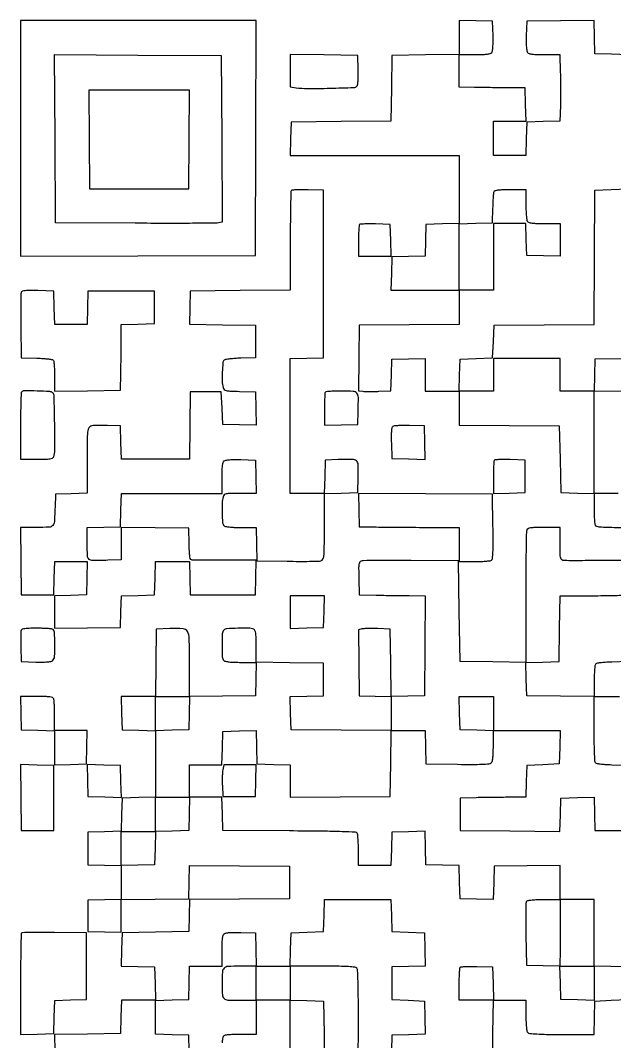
# Model space of a CAD drawing. Extents: x 179 to 1071, y 112 to 1107.
# Drawn here: x 179 to 562, y 448 to 1107 of the extents above; entities that cross this region are included whole.
import ezdxf

# ---------------------------------------------------------------- set-up
doc = ezdxf.new("R2010")
doc.units = 0

msp = doc.modelspace()

# ---------------------------------------------------------------- linework, layer by layer
for points in [[(179, 1030.993714), (179, 954.987428), (254.75, 955.243714), (330.5, 955.5), (330.756286, 1031.25), (331.012572, 1107), (255.006286, 1107), (179, 1107)], [(223.235953, 1030.25), (223.5, 998.5), (255.5, 998.5), (287.5, 998.5), (287.764047, 1030.25), (288.028094, 1062), (255.5, 1062), (222.971906, 1062)], [(353, 725.466168), (353, 714.932337), (363.75, 715.216168), (374.5, 715.5), (374.784983, 725.75), (375.069966, 736), (364.034983, 736), (353, 736)], [(287.783832, 660.25), (287.5, 649.5), (276.75, 649.216168), (266, 648.932337), (266, 659.966168), (266, 671), (277.033832, 671), (288.067663, 671)], [(484, 659.966168), (484, 648.932337), (473.25, 649.216168), (462.5, 649.5), (462.216168, 660.25), (461.932337, 671), (472.966168, 671), (484, 671)], [(179.230013, 605.784034), (179.5, 584.5), (190, 584.5), (200.5, 584.5), (200.5, 605.5), (200.5, 626.5), (189.730013, 626.784034), (178.960027, 627.068069)], [(222.214639, 616.78419), (222.5, 606.5), (233.285361, 606.21581), (244.070721, 605.931619), (243.785361, 616.21581), (243.5, 626.5), (232.714639, 626.78419), (221.929279, 627.068381)], [(287.783832, 595.25), (287.5, 584.5), (276.783492, 584.216508), (266.066984, 583.933016), (265.783492, 573.216508), (265.5, 562.5), (254.75, 562.216168), (244, 561.932337), (244, 572.966168), (244, 584), (255, 584), (266, 584), (266, 595), (266, 606), (277.033832, 606), (288.067663, 606)], [(353, 486), (353, 475), (342, 475), (331, 475), (331, 486), (331, 497), (342, 497), (353, 497)]]:
    msp.add_lwpolyline(points, close=True)
for points in [[(570.931657, 1084.93303), (560.215829, 1085.216515), (549.5, 1085.5), (549.215971, 1096.269408), (548.931943, 1107.038815), (527.215971, 1106.769408), (505.5, 1106.5), (505.211141, 1097.149285, 0.009044), (505.15859, 1093.042317, 0.018924), (505.296386, 1089.849829, 0.020746), (505.587315, 1087.486141, 0.132968), (506.083586, 1086.399285, 0.153777), (507.121999, 1085.729425, 0.035252), (509.194366, 1085.31522, 0.024289), (512.318545, 1085.070322, 0.007415), (517.060061, 1085), (526.875232, 1085), (527.187616, 1073.75, -0.00405), (527.286907, 1068.700358, -0.002554), (527.324961, 1062.803588, -0.002563), (527.303036, 1057.004919, -0.004708), (527.216508, 1052.283492), (526.933016, 1042.066984), (516.216508, 1041.783492), (505.5, 1041.5), (505.216168, 1030.75), (504.932337, 1020), (494.466168, 1020), (484, 1020), (484, 1031), (484, 1042), (494.533832, 1042), (505.067663, 1042), (504.783832, 1052.75), (504.5, 1063.5), (493, 1063.591103, -0.000578), (487.886917, 1063.637522, -0.000382), (482.014063, 1063.702121, -0.000385), (476.307021, 1063.773656, -0.000748), (471.75, 1063.841103), (462, 1064), (462, 1074.5), (462, 1085), (471.877555, 1085, 0.007345), (476.653266, 1085.070162, 0.024181), (479.794146, 1085.314808, 0.035127), (481.875583, 1085.728754, 0.154085), (482.916414, 1086.399285, 0.132968), (483.412685, 1087.486141, 0.020746), (483.703614, 1089.849829, 0.018924), (483.84141, 1093.042317, 0.009044), (483.788859, 1097.149285), (483.5, 1106.5), (472.75, 1106.783832), (462, 1107.067663), (462, 1096.053334), (462, 1085.039005), (440.25, 1084.769502), (418.5, 1084.5), (418.230153, 1063.263827), (417.960305, 1042.027654), (385.730153, 1041.763827), (353.5, 1041.5), (353.216168, 1030.75), (352.932337, 1020), (407.466168, 1020), (462, 1020), (462, 998.033832), (462, 976.067663), (451.25, 975.783832), (440.5, 975.5), (440.215387, 965.283481), (439.930773, 955.066961), (429.215387, 954.783481), (418.5, 954.5), (418.216168, 943.75), (417.932337, 933), (439.966168, 933), (462, 933), (462, 922.013853), (462, 911.027706), (429.75, 910.763853), (397.5, 910.5), (397.230451, 889.366369), (396.960902, 868.232737), (399.730451, 867.866369, 0.026285), (401.274339, 867.744206, 0.005682), (403.952984, 867.703915, 0.005913), (407.058751, 867.729223, 0.005621), (410.215876, 867.827811), (417.931752, 868.155621), (418.215876, 878.327811), (418.5, 888.5), (429.25, 888.783832), (440, 889.067663), (440, 878.533832), (440, 868), (451, 868), (462, 868), (462, 857.013853), (462, 846.027706), (494.25, 845.763853), (526.5, 845.5), (527, 824), (527.5, 802.5), (538.25, 802.216168), (549, 801.932337), (549, 792.547956, 0.005861), (549.04346, 788.840509, 0.007739), (549.174928, 785.464381, 0.005797), (549.360839, 782.65135, 0.072331), (549.595501, 781.611725, 0.257692), (550.615673, 780.752483, 0.030311), (553.666621, 780.33819, 0.016462), (559.04962, 780.114981, 0.002255), (570.291177, 780.069889, 0.003779)], [(564.579697, 801.922906, -0.001323), (559.75, 801.937986), (549, 802), (549, 834.980498), (549, 867.960995), (570.75, 868.230498)], [(567.179923, 758.71329, 0.002619), (561.873438, 758.789513, 0.004264), (555.559241, 758.793292, 0.003054), (548.5, 758.69419, -0.002512), (541.476247, 758.587962, -0.003641), (535.273438, 758.570488, -0.001877), (530.02004, 758.613669, -0.060119), (528.75, 758.782383, -0.201692), (527.823864, 759.486735, -0.09085), (527.302991, 760.952948, -0.035389), (527.054974, 763.719993, -0.004661), (527, 769.616631), (527, 780), (516.606989, 780, 0.005076), (510.874667, 779.941801, 0.032684), (507.989704, 779.694102, 0.074056), (506.379103, 779.19794, 0.191726), (505.56955, 778.320648, 0.086497), (505.310676, 777.001938, 0.000989), (505.137047, 768.007603, 0.003001), (505.019221, 757.600463, 0.001949), (505.002141, 745.570648, -0.000192), (505.02872, 732.885459, -0.000204), (505.044909, 720.463348, -0.000194), (505.050327, 709.775096, -0.000949), (505.03958, 703.730112), (505, 692.960225), (483.75, 693.230112), (462.5, 693.5), (462, 726), (461.5, 758.5), (431, 758.689009, 0.001616), (419.181726, 758.724055, 0.002472), (408.935606, 758.670662, 0.000849), (400.091189, 758.565813, 0.067252), (398.716958, 758.361134, 0.193672), (397.771796, 757.620352, 0.097851), (397.27572, 756.164212, 0.03578), (397.104101, 753.387844, 0.00418), (397.216958, 747.172125), (397.5, 736.5), (408.5, 736.322108, 0.000682), (413.456547, 736.248714, 0.000421), (419.283757, 736.17529, 0.000423), (425.041083, 736.112468, 0.00076), (429.763853, 736.072108), (440.027706, 736), (439.763853, 703.75), (439.5, 671.5), (428.769596, 671.216367), (418.039192, 670.932734), (417.769596, 692.716367), (417.5, 714.5), (409.503355, 714.796504, 0.007432), (406.275115, 714.868175, 0.008503), (403.187981, 714.838317, 0.0078), (400.574706, 714.727771, 0.047042), (399.233538, 714.522478), (396.960364, 713.951948), (397.230182, 692.725974), (397.5, 671.5), (407.75, 671.215017), (418, 670.930034), (418, 659.951164), (418, 648.972294), (385.75, 649.236147), (353.5, 649.5), (353.216515, 660.215829), (352.93303, 670.931657), (363.716515, 671.215829), (374.5, 671.5), (374.5, 682), (374.5, 692.5), (352.75, 692.769502), (331, 693.039005), (331, 703.412514, 0.005366), (330.940377, 708.968078, 0.030411), (330.697251, 711.916741, 0.063154), (330.232207, 713.602242, 0.205063), (329.418213, 714.393011, 0.087326), (326.131964, 715.032511, 0.012209), (319.18065, 714.98781, 0.008428), (312.075108, 714.648595, 0.182186), (310.2, 713.8, 0.186179), (309.167998, 711.47192, 0.012279), (308.98448, 704, 0.012279), (309.167998, 696.52808, 0.186179), (310.2, 694.2, 0.151095), (311.201559, 693.671586, 0.019308), (313.637701, 693.311014, 0.018432), (316.945271, 693.074219, 0.008652), (321.233832, 693), (331.067663, 693), (330.783832, 682.25), (330.5, 671.5), (309.25, 671.230112), (288, 670.960225), (288, 691.944929, 0.004565), (287.848062, 708.587228, 0.12338), (286.707515, 712.810383, 0.253982), (283.807455, 714.644999, 0.024913), (275.243181, 714.788833), (266.5, 714.5), (266.230498, 692.75), (265.960995, 671), (254.946666, 671), (243.932337, 671), (244.216168, 660.25), (244.5, 649.5), (255.25, 649.216168), (266, 648.932337), (266, 627.5), (266, 606.067663), (255.25, 605.783832), (244.5, 605.5), (244.216508, 594.783492), (243.933016, 584.066984), (233.216508, 583.783492), (222.5, 583.5), (222.5, 573), (222.5, 562.5), (233.25, 562.216168), (244, 561.932337), (244, 551), (244, 540.067663), (233.25, 539.783832), (222.5, 539.5), (222.5, 529.5), (222.5, 519.5), (233.25, 519.216168), (244, 518.932337), (244, 529.446666), (244, 539.960995), (265.75, 540.230498), (287.5, 540.5), (287.783972, 551.263808), (288.067944, 562.027617), (320.283972, 561.763808), (352.5, 561.5), (352.5, 551), (352.5, 540.5), (320.284831, 540.236193), (288.069661, 539.972386), (287.784831, 529.736193), (287.5, 519.5), (266, 519), (244.5, 518.5), (244.216515, 507.784171), (243.93303, 497.068343), (254.716515, 496.784171), (265.5, 496.5), (265.783832, 485.75), (266.067663, 475), (255.067663, 475), (244.067663, 475), (243.783832, 464.25), (243.5, 453.5), (222.216371, 453.230014), (200.932742, 452.960029), (201.216371, 442.230014)], [(570.5, 693.5), (560.535034, 693.211195, 0.00836), (556.199826, 693.012968, 0.019108), (552.944063, 692.684251, 0.01918), (550.589, 692.262532, 0.199883), (549.800347, 691.711195, 0.117278), (549.49508, 690.827555, 0.006942), (549.252233, 687.985997, 0.010156), (549.07721, 684.561095, 0.007295), (549.015313, 680.730498), (549, 670.960995), (527.25, 671.230498), (505.5, 671.5), (505.216515, 682.215829), (504.93303, 692.931657), (515.716515, 693.215829), (526.5, 693.5), (526.769888, 714.75), (527.039775, 736), (547.4381, 736, 0.002773), (555.369372, 736.043995, 0.004129), (562.309067, 736.178303, 0.001844), (568.220704, 736.363374, 0.083046)], [(570.5, 626.5), (560.535034, 626.788805, -0.00836), (556.199826, 626.987032, -0.019108), (552.944063, 627.315749, -0.01918), (550.589, 627.737468, -0.199883), (549.800347, 628.288805, -0.131294), (549.489938, 629.274703, -0.002049), (549.252233, 635.239524, -0.005289), (549.076871, 642.209892, -0.003459), (549.015313, 650.25), (549, 671), (559.75, 671.035641, -0.000836), (565.325667, 671.044806, -0.000258)], [(570.5, 496.5), (559.75, 496.783832), (549, 497.067663), (549, 518.533832), (549, 540), (538, 540), (527, 540), (527, 551.019888), (527, 562.039775), (505.75, 561.769888), (484.5, 561.5), (484.215829, 550.716515), (483.931657, 539.93303), (473.215829, 540.216515), (462.5, 540.5), (462.216508, 551.216508), (461.933016, 561.933016), (451.216508, 562.216508), (440.5, 562.5), (440.215829, 573.283485), (439.931657, 584.06697), (429.215829, 583.783485), (418.5, 583.5), (418.216168, 572.75), (417.932337, 562), (407.466168, 562), (397, 562), (396.984687, 571.75, 0.007471), (396.92152, 575.57511, 0.010356), (396.742699, 578.999927, 0.007188), (396.494306, 581.839472, 0.116576), (396.182399, 582.739112, 0.244093), (395.013405, 583.417992, 0.003257), (386.401526, 583.769545, 0.005775), (373.888918, 584.054068, 0.001278), (352.447712, 584.239112), (309.5, 584.5), (309.216168, 595.25), (308.932337, 606), (298.466168, 606), (288, 606), (288, 616.5), (288, 627), (298.466168, 627), (308.932337, 627), (309.216168, 637.75), (309.5, 648.5), (320.215829, 648.783485), (330.931657, 649.06697), (331.215829, 638.283485), (331.5, 627.5), (342.25, 627.216168), (353, 626.932337), (353, 616.452315), (353, 605.972294), (385.25, 606.236147), (417.5, 606.5), (417.769888, 627.75), (418.039775, 649), (428.986056, 649), (439.932337, 649), (440.216168, 638.25), (440.5, 627.5), (460.87212, 627.228906, 0.003345), (470.276081, 627.166681, 0.010005), (476.705807, 627.29582, 0.008655), (481.27761, 627.558532, 0.155745), (482.62212, 628.10135, 0.156203), (483.27857, 629.129642, 0.033485), (483.686183, 631.234091, 0.023668), (483.929625, 634.387381, 0.007431), (484, 639.122445), (484, 649), (505.533832, 649), (527.067663, 649), (526.783832, 638.25), (526.5, 627.5), (516, 627), (505.5, 626.5), (505.215017, 616.25), (504.930034, 606), (494.215017, 605.953106, 0.00116), (489.352057, 605.920537, 0.000691), (483.563161, 605.860325, 0.000692), (477.794699, 605.784366, 0.001197), (473, 605.703106), (462.5, 605.5), (462.5, 595), (462.5, 584.5), (494.716028, 584.236192), (526.932056, 583.972383), (527.216028, 594.736192), (527.5, 605.5), (538.215829, 605.783485), (548.931657, 606.06697), (549.215829, 595.283485), (549.5, 584.5), (560, 584.5), (570.5, 584.5)], [(396.884625, 432), (396.939239, 463.15124, 0.002127), (396.903499, 477.44845, 0.006499), (396.711937, 487.145828, 0.003944), (396.423564, 494.238199, 0.162457), (395.874482, 495.65124, 0.191067), (394.582432, 496.357911, 0.015441), (390.65356, 496.720493, 0.012573), (384.499009, 496.942159, 0.002714), (373.843724, 497), (352.932337, 497), (353.216168, 507.75), (353.5, 518.5), (364, 519), (374.5, 519.5), (374.784983, 529.75), (375.069966, 540), (396.5, 540), (417.930034, 540), (418.215017, 529.75), (418.5, 519.5), (429, 519), (439.5, 518.5), (439.783485, 507.784171), (440.06697, 497.068343), (429.283485, 496.784171), (418.5, 496.5), (418.5, 486), (418.5, 475.5), (429, 475), (439.5, 474.5), (439.783485, 463.784171), (440.06697, 453.068343), (429.283485, 452.784171), (418.5, 452.5), (418.215858, 442.326222)], [(287.784983, 442.25), (287.5, 452.5), (276.75, 452.783832), (266, 453.067663), (266, 464), (266, 474.932337), (276.75, 475.216168), (287.5, 475.5), (287.783832, 486.25), (288.067663, 497), (298.533832, 497), (309, 497), (309, 506.877555, -0.007345), (309.070162, 511.653266, -0.024181), (309.314808, 514.794146, -0.035127), (309.728754, 516.875583, -0.154085), (310.399285, 517.916414, -0.132968), (311.486141, 518.412685, -0.020746), (313.849829, 518.703614, -0.018924), (317.042317, 518.84141, -0.009044), (321.149285, 518.788859), (330.5, 518.5), (330.783832, 507.75), (331.067663, 497), (320.650463, 497, 0.0121), (312.745423, 496.808669, 0.186712), (310.302679, 495.724913, 0.185684), (309.218618, 493.276814, 0.011944), (309.013655, 485.331787, 0.014569), (309.203143, 478.375104, 0.1992), (310.280498, 476.14265, 0.173193), (312.690882, 475.166082, 0.010489), (320.606989, 475), (331, 475), (331, 464), (331, 453), (321.581787, 453, 0.005951), (317.859224, 452.955695, 0.007831), (314.465525, 452.821697, 0.005915), (311.638111, 452.632106, 0.07203), (310.581787, 452.393011, 0.190061), (309.785864, 451.663266, 0.071459), (309.315682, 450.197627, 0.035402), (309.070745, 447.679954, 0.006995)], [(483.5, 432.5), (483.769888, 453.75), (484.039775, 475), (494.519888, 475), (505, 475), (505, 465.2, 0.008695), (505.074295, 460.928253, 0.018472), (505.311224, 457.630442, 0.019349), (505.671932, 455.200304, 0.150969), (506.2, 454.2, 0.175114), (507.461379, 453.608191, 0.00935), (511.947392, 453.278893, 0.010469), (518.390155, 453.062087, 0.003175), (528.166168, 453), (548.932337, 453), (549.216168, 463.75), (549.5, 474.5), (560, 475), (570.5, 475.5)]]:
    msp.add_lwpolyline(points, format="xyb")
for points in [[(308.758677, 1030.77123), (309.017354, 977.04246), (306.758677, 976.494347, -0.057902), (304.987826, 976.276519, -0.000418), (290.035361, 976.188577, -0.001589), (272.903102, 976.156579, -0.001017), (253, 976.223117), (201.5, 976.5), (201.241383, 1030.758691), (200.982767, 1085.017383), (254.741383, 1084.758691), (308.5, 1084.5)], [(353, 1074.6074), (353, 1064.175796), (356.75, 1063.658372, 0.034604), (364.141096, 1063.155497, 0.00562), (378.536863, 1063.33528, 0.001816), (394.071377, 1063.760416, 0.190821), (395.989234, 1064.589648, 0.16183), (396.445358, 1065.49948, 0.016938), (396.710654, 1067.902486, 0.017679), (396.840463, 1071.087865, 0.009037), (396.789648, 1075.089648), (396.5, 1084.5), (374.75, 1084.769502), (353, 1085.039005)], [(353.699448, 997.366114, 0.19268), (353.414307, 996.700441, 0.000626), (353.205463, 987.525157, 0.003319), (353.0504, 977.096236, 0.002057), (353, 964.847186), (353, 933.027706), (320.75, 932.763853), (288.5, 932.5), (288.216371, 921.769986), (287.932742, 911.039971), (309.216371, 910.769986), (330.5, 910.5), (330.5, 900), (330.5, 889.5), (321.054124, 889.209882, 0.009679), (317.346001, 889.024093, 0.013265), (314.020329, 888.704018, 0.009997), (311.288784, 888.312199, 0.133347), (310.373712, 887.89519, 0.200937), (309.513625, 886.249066, 0.010887), (309.13607, 880.274786, 0.017363), (309.096368, 874.275266, 0.054329), (309.64524, 870.28388, 0.138969), (310.357275, 869.044245, 0.136799), (311.617962, 868.353332, 0.046209), (314.098216, 868.011195, 0.004192), (320.349905, 867.78388), (330.5, 867.5), (330.784178, 856.715822), (331.068357, 845.931643), (320.284178, 846.215822), (309.5, 846.5), (309, 857), (308.5, 867.5), (298.5, 867.5), (288.5, 867.5), (288.230498, 845.75), (287.960995, 824), (266.014329, 824), (244.067663, 824), (243.783832, 834.75), (243.5, 845.5), (235, 845.795054, 0.017349), (225.813667, 845.79509, 0.257447), (223.146768, 844.201392, 0.129271), (222.11867, 840.502258, 0.003493), (222, 823.515931), (222, 802.069966), (211.75, 801.784983), (201.5, 801.5), (201.24922, 793, -0.007935), (200.829557, 783.755571, -0.170447), (199.784299, 781.27559, -0.199626), (197.468162, 780.184659, -0.01153), (189.461446, 780), (178.960995, 780), (179.230498, 758.25), (179.5, 736.5), (190, 736.5), (200.5, 736.5), (200.783832, 747.25), (201.067663, 758), (211.567663, 758), (222.067663, 758), (221.783832, 747.25), (221.5, 736.5), (211.25, 736.215017), (201, 735.930034), (201, 725.445129), (201, 714.960225), (222.25, 715.230112), (243.5, 715.5), (243.784613, 725.716519), (244.069227, 735.933039), (254.784613, 736.216519), (265.5, 736.5), (265.783832, 747.25), (266.067663, 758), (277, 758), (287.932337, 758), (288.216168, 747.25), (288.5, 736.5), (309.5, 736.5), (330.5, 736.5), (330.782828, 747.758251), (331.065657, 759.016501), (311.282828, 758.920866, -0.00045), (303.578098, 758.890559, -0.000662), (296.80742, 758.878993, -0.000304), (291.034338, 758.880287, -0.01252), (289.784983, 758.912615, -0.238339), (288.87327, 759.433245, -0.098537), (288.321232, 760.785632, -0.036137), (287.999945, 763.475775, -0.004707), (287.784983, 769.25), (287.5, 779.5), (265.75, 779.769502), (244, 780.039005), (244, 769.590471), (244, 759.141938), (235.25, 758.820969, -0.006819), (225.680098, 758.600561, -0.174074), (223.258046, 759.444558, -0.214855), (222.175863, 761.588115, -0.011063), (222, 769.535719), (222, 779.932337), (232.75, 780.216168), (243.5, 780.5), (243.783832, 791.25), (244.067663, 802), (276.533832, 802), (309, 802), (309, 811.877555, -0.007345), (309.070162, 816.653266, -0.024181), (309.314808, 819.794146, -0.035127), (309.728754, 821.875583, -0.154085), (310.399285, 822.916414, -0.132968), (311.486141, 823.412685, -0.020746), (313.849829, 823.703614, -0.018924), (317.042317, 823.84141, -0.009044), (321.149285, 823.788859), (330.5, 823.5), (330.783832, 812.75), (331.067663, 802), (320.650463, 802, 0.003769), (314.098572, 801.950607, 0.046615), (311.622381, 801.681532, 0.144838), (310.367068, 801.013448, 0.133842), (309.630286, 799.75, 0.05739), (309.039417, 795.764518, 0.015809), (309.033618, 789.416487, 0.010157), (309.359131, 783.041418, 0.180438), (310.2, 781.2, 0.150842), (311.199046, 780.67228, 0.01939), (313.623182, 780.311437, 0.018512), (316.911233, 780.074372, 0.008739), (321.166168, 780), (330.932337, 780), (331.216168, 769.25), (331.5, 758.5), (351, 758.216289, 0.002788), (358.634166, 758.14779, 0.003942), (365.432813, 758.178292, 0.002293), (371.159317, 758.275402, 0.054895), (372.75, 758.485341, 0.214309), (374.067563, 759.514538, 0.096173), (374.717329, 761.663091, 0.024149), (374.961897, 766.21898, 0.001335), (375, 780.48522), (375, 801.932337), (385.75, 802.216168), (396.5, 802.5), (396.784677, 812.722245, 0.013848), (396.785832, 820.5543, 0.210395), (395.650621, 822.951391, 0.179386), (393.028591, 823.934656, 0.009619), (384, 823.795054), (375.5, 823.5), (375.216168, 812.75), (374.932337, 802), (363.966168, 802), (353, 802), (353, 845.466168), (353, 888.932337), (363.75, 889.216168), (374.5, 889.5), (374.5, 943.5), (374.5, 997.5), (364.449448, 997.782781, 0.006672), (360.547259, 997.840477, 0.010046), (357.145783, 997.777033, 0.005301), (354.300668, 997.636532, 0.183378)], [(505, 988.2, 0.008695), (505.074295, 983.928253, 0.018472), (505.311224, 980.630442, 0.019349), (505.671932, 978.200304, 0.150969), (506.2, 977.2, 0.150969), (507.200304, 976.671932, 0.019349), (509.630442, 976.311224, 0.018472), (512.928253, 976.074295, 0.008695), (517.2, 976), (527, 976), (527, 965.466168), (527, 954.932337), (516.25, 955.216168), (505.5, 955.5), (505.215017, 965.75), (504.930034, 976), (494.465017, 976), (484, 976), (484, 954.5), (484, 933), (473, 933), (462, 933), (462, 954.466168), (462, 975.932337), (472.75, 976.216168), (483.5, 976.5), (483.766667, 986, -0.004064), (483.901725, 989.730129, -0.005607), (484.08776, 993.076563, -0.003647), (484.295521, 995.877413, -0.066498), (484.485282, 996.75, -0.252101), (485.148935, 997.343858, -0.02935), (487.178172, 997.707584, -0.022724), (490.274447, 997.934753, -0.006949), (494.968615, 998), (505, 998)], [(397.700461, 975.367127, 0.176204), (397.420729, 974.767614, 0.005336), (397.20576, 971.983885, 0.009955), (397.050761, 968.652273, 0.006646), (397, 964.833333), (397, 955), (407.534983, 955), (418.069966, 955), (417.784983, 965.25), (417.5, 975.5), (407.950461, 975.783794, 0.007041), (404.240283, 975.841782, 0.010544), (401.000338, 975.778463, 0.005798), (398.297812, 975.637197, 0.182377)], [(179.460699, 931.75818, 0.087787), (179.264261, 930.743783, 0.001376), (179.184809, 924.817509, 0.003604), (179.161015, 917.914021, 0.002374), (179.228584, 909.973), (179.5, 889.5), (189.464966, 889.211195, -0.00836), (193.800174, 889.012968, -0.019108), (197.055937, 888.684251, -0.01918), (199.411, 888.262532, -0.199883), (200.199653, 887.711195, -0.115874), (200.504527, 886.836553, -0.00748), (200.747767, 884.132759, -0.010596), (200.922761, 880.869222, -0.007682), (200.984687, 877.230112), (201, 867.960225), (222.25, 868.230112), (243.5, 868.5), (243.703106, 879, 0.001198), (243.784366, 883.794778, 0.000692), (243.860325, 889.563499, 0.000691), (243.920537, 895.352763, 0.00116), (243.953106, 900.216168), (244, 910.932337), (254.75, 911.216168), (265.5, 911.5), (265.5, 922), (265.5, 932.5), (244, 932.5), (222.5, 932.5), (222.216168, 921.75), (221.932337, 911), (211.5, 911), (201.067663, 911), (200.783832, 921.75), (200.5, 932.5), (190.232115, 932.785181, 0.006024), (185.155199, 932.864994, 0.024688), (182.079318, 932.724352, 0.038626), (180.174323, 932.392889, 0.243366)], [(179.666667, 867.333333, 0.189785), (179.396107, 866.71132, 0.001222), (179.195833, 860.595833, 0.00465), (179.048092, 853.559297, 0.002923), (179, 845.333333), (179, 824), (189.393011, 824, 0.005351), (194.960143, 824.059586, 0.030363), (197.913621, 824.30265, 0.063068), (199.601595, 824.76761, 0.205218), (200.393011, 825.581787, 0.092424), (201.165451, 829.777048, 0.003036), (201.023151, 846.892128, 0.001716), (200.70625, 864.676223, 0.193396), (199.8, 866.8, 0.184841), (197.848905, 867.670935, 0.006951), (189.708613, 867.999859, 0.006657), (181.535309, 868.107508, 0.198875)], [(375.666667, 867.333333, 0.178637), (375.399783, 866.754242, 0.004491), (375.195833, 863.817145, 0.009085), (375.048275, 860.320751, 0.006002), (375, 856.299502), (375, 845.932337), (385.75, 846.216168), (396.5, 846.5), (396.795054, 855, 0.009626), (396.932798, 863.916466, 0.172284), (395.978172, 866.572651, 0.209042), (393.626, 867.774609, 0.015066), (386.147615, 868, 0.006339), (382.338339, 867.951706, 0.009542), (379.020445, 867.804167, 0.004928), (376.241287, 867.599873, 0.177367)], [(419.211769, 845.1713, 0.194409), (418.60482, 844.304382, 0.033527), (418.279413, 842.284794, 0.023597), (418.138468, 839.191727, 0.006852), (418.211769, 834.417355), (418.5, 824.5), (429.284178, 824.215822), (440.068357, 823.931643), (439.784178, 834.715822), (439.5, 845.5), (430, 845.753945, 0.008497), (426.267186, 845.790269, 0.011674), (422.912207, 845.687545, 0.00849), (420.137493, 845.490389, 0.12262)], [(484.700461, 823.367127, 0.177497), (484.420373, 822.762901, 0.004882), (484.20576, 819.826734, 0.009496), (484.05074, 816.322398, 0.006304), (484, 812.29835), (484, 801.930034), (494.25, 802.215017), (504.5, 802.5), (504.5, 813), (504.5, 823.5), (494.950461, 823.783794, 0.007041), (491.240283, 823.841782, 0.010544), (488.000338, 823.778463, 0.005798), (485.297812, 823.637197, 0.182377)], [(397.216337, 791.233333), (397.5, 780.5), (408.5, 780.322108, 0.00159), (414.149459, 780.248715, 0.000515), (422.510938, 780.17529, 0.000513), (431.807622, 780.112764, 0.000577), (440.75, 780.072108), (462, 780), (462, 769), (462, 758), (471.75, 758.015313, 0.007655), (475.577369, 758.079922, 0.010563), (479.009244, 758.26306, 0.007444), (481.852781, 758.517741, 0.115844), (482.77083, 758.837204, 0.230932), (483.427241, 759.904588, 0.012869), (483.714887, 763.908791, 0.012029), (483.849994, 770.071549, 0.002701), (483.77083, 780.571891), (483.5, 801.5), (440.216337, 801.733333), (396.932675, 801.966667)], [(179.428774, 713.674983, 0.081654), (179.239658, 712.758353, 0.005045), (179.154817, 709.970602, 0.007376), (179.136178, 706.631743, 0.005394), (179.210159, 702.924983), (179.5, 693.5), (188.850715, 693.211141, 0.009044), (192.957683, 693.15859, 0.018924), (196.150171, 693.296386, 0.020746), (198.513859, 693.587315, 0.132968), (199.600715, 694.083586, 0.207735), (200.930207, 696.71109, 0.016944), (201.12652, 704.593716, 0.015142), (200.815746, 712.50405, 0.291576), (199.418213, 714.393011, 0.071017), (198.373035, 714.631799, 0.006311), (195.672131, 714.821697, 0.008138), (192.429836, 714.955671, 0.006256), (188.886828, 715, 0.00776), (184.608242, 714.933591, 0.027044), (181.856159, 714.698783, 0.040259), (180.104992, 714.30781, 0.229995)], [(179.216168, 660.25), (179.5, 649.5), (190.25, 649.216168), (201, 648.932337), (201, 637.931185), (201, 626.930034), (211.25, 627.215017), (221.5, 627.5), (221.783832, 638.25), (222.067663, 649), (211.533832, 649), (201, 649), (201, 658.418213, 0.005951), (200.955695, 662.140776, 0.007831), (200.821697, 665.534475, 0.005915), (200.632106, 668.361889, 0.07203), (200.393011, 669.418213, 0.205485), (199.600474, 670.232706, 0.062919), (197.908208, 670.697521, 0.03028), (194.946379, 670.940479, 0.005326), (189.359179, 671), (178.932337, 671)], [(309.487534, 623.75, 0.029867), (309.274687, 622.038998, 0.008811), (309.15201, 619.398438, 0.008811), (309.11869, 616.41836, 0.009375), (309.192221, 613.5), (309.5, 606.5), (320, 606.5), (330.5, 606.5), (330.784983, 616.75), (331.069966, 627), (320.580296, 627), (310.090626, 627)], [(527.058431, 529.25, -0.001254), (527.072759, 524.356279, -0.000736), (527.066605, 518.5, -0.000736), (527.043219, 512.643724, -0.001254), (527.004205, 507.75), (526.891548, 497), (537.945774, 497), (549, 497), (549, 485.966168), (549, 474.932337), (538.25, 475.216168), (527.5, 475.5), (527.216508, 486.216508), (526.933016, 496.933016), (516.216508, 497.216508), (505.5, 497.5), (505.22812, 517.47179, -0.002373), (505.159428, 525.218274, -0.003602), (505.180187, 531.95234, -0.001374), (505.255547, 537.733509, -0.087882), (505.446735, 538.72179, -0.246886), (506.149056, 539.338142, -0.030197), (508.23091, 539.708013, -0.02246), (511.453561, 539.935726, -0.006408), (516.468615, 540), (527, 540)], [(179.686388, 518.353055, 0.192916), (179.406462, 517.698734, 0.000584), (179.201626, 508.360438, 0.003206), (179.049454, 497.757662, 0.001985), (179, 485.299502), (179, 452.932337), (189.75, 453.216168), (200.5, 453.5), (200.783481, 464.215387), (201.066961, 474.930773), (211.283481, 475.215387), (221.5, 475.5), (221.5, 497), (221.5, 518.5), (200.936388, 518.769721, 0.003162), (193.00418, 518.823589, 0.005018), (186.21171, 518.758585, 0.001402), (180.323998, 518.626628, 0.192368)], [(483.783832, 485.75), (484.067663, 475), (473.033832, 475), (462, 475), (462, 485.333333, -0.006317), (462.050668, 489.343898, -0.009512), (462.205463, 492.836713, -0.004898), (462.419778, 495.762931, -0.177451), (462.699448, 496.366114, -0.183378), (463.300668, 496.636532, -0.005301), (466.145783, 496.777033, -0.010046), (469.547259, 496.840477, -0.006672), (473.449448, 496.782781), (483.5, 496.5)]]:
    msp.add_lwpolyline(points, format="xyb", close=True)
for points in [[(570.725974, 888.769818), (549.5, 888.5), (549.215017, 878.25), (548.930034, 868), (537.965017, 868), (527, 868), (527, 878.5), (527, 889), (505.5, 889), (484, 889), (484, 878.5), (484, 868), (472.965017, 868), (461.930034, 868), (462.215017, 878.25), (462.5, 888.5), (473, 889), (483.5, 889.5), (484, 900), (484.5, 910.5), (516.739388, 910.763839), (548.978776, 911.027678), (549.239388, 954.263839), (549.5, 997.5), (560, 998), (570.5, 998.5)], [(353, 442.553334), (353, 475.067663), (363.75, 474.783832), (374.5, 474.5), (374.769888, 453.25), (375.039775, 432)]]:
    msp.add_lwpolyline(points)

doc.saveas('drawing.dxf')
